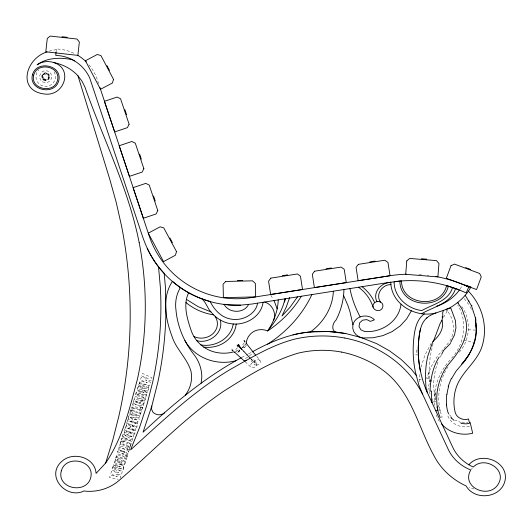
<?xml version="1.0" encoding="UTF-8"?>
<svg xmlns="http://www.w3.org/2000/svg" width="532" height="532" viewBox="0 0 532 532"><rect width="100%" height="100%" fill="white"/><g stroke="black" fill="none" stroke-linecap="round" stroke-linejoin="round"><path stroke-width="0.4" stroke-dasharray="2.66 2" d="M428.333 378.824L429.078 372.048M56.046 52.183L56.326 48.957A44.927 44.927 0 0 1 75.225 53.898M419.09 381.856L419.894 374.069M427.761 390.787L430.069 379.23L426.604 378.412L431.093 366.847L437.557 356.061L442.87 349.817M416.889 349.963L415.811 354.791L417.82 355.03M433.021 343.679L430.169 356.487L428.965 373.577L429.617 381.71M239.899 349.996L239.58 350.834A5.267 5.101 -42 0 1 237.445 352.463L239.48 350.748L240.072 349.338L235.297 351.519M245.172 361.753C247.959 363.855 251.629 370.206 255.646 366.508C259.184 363.542 254.309 360.231 252.008 358.561M120.212 478.301L120.817 476.386L115.843 474.025L121.289 474.883L122.3 471.665L112.744 467.389L123.025 469.364L124.036 466.165L119.062 463.811L124.508 464.662L125.519 461.444L115.963 457.174L126.244 459.149L127.254 455.951L122.28 453.59L127.727 454.448L128.737 451.229L119.181 446.953L118.397 449.46L125.213 452.399L117.991 450.744L117.146 453.424L123.73 456.283L116.754 454.674L115.178 459.681L121.994 462.621L114.772 460.965L113.928 463.645L120.511 466.498L113.535 464.895L111.959 469.896L118.776 472.835L111.554 471.179L110.709 473.859L117.293 476.719L110.317 475.109L109.525 477.616L118.224 479.279M420.972 367.08L424.968 355.057L431 343.599M437.982 362.146C433.267 374.062 432.536 387.396 435.615 399.811M449.932 340.919C455.884 331.004 454.102 317.724 446.022 309.531M242.12 347.842L244.74 347.11L246.329 345.102M256.856 356.54C258.353 358.448 262.17 361.348 259.357 363.822A4.948 4.948 0 0 1 256.943 365.098L251.696 359.652M244.328 342.615L243.41 343.998A4.948 4.948 0 0 1 240.989 345.268M440.19 357.085L441.274 355.037M245.338 343.865L244.959 344.563L245.385 343.931M249.548 355.901L251.523 354.086L253.578 354.113M443.575 317.351L447.917 309.611M237.458 347.802L235.676 349.743L234.02 350.342M460.153 289.042L462.188 285.611M448.004 366.767C438.488 381.384 435.914 400.702 442.178 417.088L441.341 417.321M242.08 347.835L245.332 344.031M451.681 358.202C464.496 344.044 468.08 321.641 457.786 305.115M443.934 348.566L449.434 341.557M459.296 352.137C470.461 339.788 471.465 319.579 461.517 306.239M245.471 358.555L247.772 357.085M243.463 346.512L244.461 345.308M471.279 469.397L472.29 468.213M450.079 360.064C438.893 372.087 432.849 388.998 434.531 405.391M241.854 357.404L247.666 354.246M248.404 353.866L251.337 352.357M49.17 51.119L56.272 49.549M235.23 351.439L236.993 350.927M251.656 359.738L251.018 359.04L254.037 361.94M433.766 401.727L435.814 401.274M466.245 422.98L467.788 422.687M469.43 426.305C460.426 428.699 449.773 423.439 447.266 414.222M439.259 410.372L440.104 410.265L440.27 410.917M256.69 365.105L254.589 364.792L250.087 359.393M251.689 359.798L252.128 360.284M142.556 407.352L136.611 407.259L132.594 404.373L131.836 406.794L135.328 409.155L131.47 407.938L130.659 410.518L140.581 413.643L141.392 411.063L137.136 409.726L141.718 410.019L143.354 404.832L141.618 404.114L141.911 403.19L143.74 403.615L144.571 400.975L134.184 399.326L133.013 403.057L142.516 407.499M468.313 329.8L475.588 330.126M419.05 379.516L421.291 379.642M461.949 422.687L465.527 422.933M129.303 449.806L118.969 447.997L117.798 451.721L127.248 456.323L128.079 453.683L126.343 452.985L126.629 452.06L128.465 452.473L130.101 447.279L126.177 444.898L130.426 446.235L131.238 443.655L121.323 440.529L120.511 443.109L124.362 444.326L120.146 444.26L119.387 446.681L124.328 446.607L129.256 449.946M463.704 339.988L474.271 342.502M252.953 360.816L250.911 358.768M461.231 422.641L455.186 420.14M473.959 489.008L469.005 487.172M256.324 362.438C253.704 360.403 248.876 364.32 251.131 367.113M260.022 360.47L258.825 359.738L257.149 359.725A4.948 4.948 0 0 0 254.735 360.995L253.671 363.097L254.07 364.347M449.487 414.714L452.001 417.726M439.472 421.397L438.441 420.154L435.927 414.122M245.99 345.847L244.806 347.19L243.018 347.782M464.243 298.632L470.055 306.199M270.855 295.32L273.235 299.243M470.354 306.917L472.17 311.233M438.142 404.899L440.104 410.265M98.633 83.637L97.329 79.7A44.927 44.927 0 0 0 88.312 64.059M432.183 398.634L432.742 401.028M429.457 391.592L430.202 394.797M435.688 395.409L434.93 391.366L435.562 399.206M447.033 309.524L447.139 310.994M418.81 274.406A138.486 138.486 0 0 1 421.896 274.625M427.276 275.17A138.486 138.486 0 0 1 428.812 275.363M54.131 71.82A9.749 9.749 0 0 1 51.278 84.688A9.749 9.749 0 0 1 38.218 82.965A9.749 9.749 0 0 1 38.796 69.805M239.58 350.834A5.3 5.167 -42 0 1 237.445 352.463M122.799 435.003L122.786 435.748A2.487 2.487 0 0 0 124.262 437.796C127.274 439.385 133.751 441.487 133.499 435.888A2.487 2.487 0 0 0 132.022 433.839C129.143 432.716 123.384 429.936 122.799 435.003M123.717 467.242C123.943 473.846 115.557 469.916 112.491 468.572L113.303 465.992C124.003 470.308 125.12 467.974 113.535 465.247L114.347 462.674L122.4 465.274A2.214 2.214 0 0 1 123.564 466.544L123.717 467.242M128.418 417.507C128.119 421.344 133.333 421.085 135.806 422.202A2.487 2.487 0 0 0 138.187 421.371C141.605 416.928 135.095 414.94 131.71 414.508A2.487 2.487 0 0 0 129.329 415.346L128.418 417.507M148.907 387.057L148.381 389.338L147.404 390.488A2.214 2.214 0 0 1 145.721 390.86L137.635 388.38L138.446 385.8C149.499 390.209 149.924 387.655 138.679 385.062L139.49 382.481L147.683 385.141L148.907 387.057M131.637 436.692C124.714 437.637 120.498 431.386 131.637 436.692M130.267 417.268C139.218 422.534 139.47 417.487 130.267 417.268M141.685 391.499L141.625 392.257L143.148 391.246L147.251 392.47L146.493 394.864L142.543 393.653L141.778 394.239L146.247 395.648L145.435 398.222L135.52 395.103C135.647 391.924 138.26 387.968 141.505 390.973L141.685 391.499M124.275 431.326C123.584 433.347 125.911 434.744 127.66 434.484L128.525 433.573L128.817 435.003C132.235 438.242 135.394 434.724 135.294 430.794L125.372 427.668L124.275 431.326M126.456 424.396C125.765 426.425 128.092 427.814 129.841 427.555L130.706 426.651L130.998 428.074C134.416 431.319 137.575 427.794 137.475 423.864L127.554 420.739L126.456 424.396M135.753 428.34L134.343 433.434L124.428 430.315C124.488 427.349 127.082 423.173 130.207 426.032L130.393 427.276L132.116 426.225L134.762 427.03L135.753 428.34M137.934 421.411L136.525 426.504L126.609 423.386C126.676 420.42 129.263 416.243 132.388 419.11L132.581 420.347L134.303 419.296L136.943 420.1L137.934 421.411M129.269 428.38L129.143 428.965L126.935 428.267L127.467 427.602L129.269 428.38M131.451 421.45L131.324 422.036L129.116 421.337L129.648 420.672L131.451 421.45M133.545 429.863L133.459 430.322L130.686 429.45L131.351 428.765L133.545 429.863M135.733 422.933L135.64 423.392L132.867 422.521L133.539 421.836L135.733 422.933M115.444 459.316C114.433 461.563 117.106 463.013 119.002 462.767L119.84 461.783L120.505 463.485L124.568 464.835L125.326 462.441L121.389 461.164L121.097 460.247L125.572 461.656L126.383 459.076L116.461 455.951L115.444 459.316M126.257 430.78L126.31 431.632L128.232 432.031L128.465 431.479L126.257 430.78M128.438 423.851L128.491 424.702L130.413 425.101L130.646 424.549L128.438 423.851M130.007 431.964L129.934 432.722L131.59 433.394L132.388 433.48L132.781 432.835L130.007 431.964M132.189 425.035L132.116 425.793L133.771 426.464L134.576 426.551L134.962 425.906L132.189 425.035M117.346 459.063L117.492 459.927L119.407 460.12L119.554 459.761L117.346 459.063M140.322 393.374L140.229 393.753L138.027 393.055L138.633 392.43L140.322 393.374M120.884 441.553L120.072 444.134L129.994 447.252L130.805 444.679L126.636 443.362L126.882 442.591L131.045 443.907L131.856 441.327L121.941 438.202L121.13 440.782L124.674 441.899L124.435 442.671L120.884 441.553M129.349 414.674L128.604 417.041L135.507 417.221L139.091 418.352L139.85 415.964L136.258 414.834L130.52 410.963L129.775 413.331L133.459 415.279L129.349 414.674M122.207 437.723L121.462 440.09L128.378 440.203L131.969 441.334L132.721 438.947L129.13 437.816L123.377 434.006L122.633 436.38L126.343 438.235L122.207 437.723M130.852 410.272L130.041 412.852L139.956 415.971L140.774 413.397L136.604 412.081L136.85 411.309L141.013 412.626L141.825 410.046L131.909 406.92L131.098 409.5L134.643 410.618L134.403 411.389L130.852 410.272M133.585 401.594L132.8 404.094L143.075 406.069L144.092 402.85L139.138 400.436L144.564 401.354L145.575 398.149L136.019 393.873L146.293 395.855L147.311 392.636L142.357 390.215L147.783 391.133L148.794 387.934L139.238 383.652L149.512 385.634L150.529 382.415L145.575 379.994L151.002 380.919L152.012 377.713L142.456 373.437L141.665 375.944L148.302 378.624L141.273 377.188L140.428 379.868L147.298 382.654L140.022 381.158L138.446 386.159L145.083 388.839L138.054 387.409L137.209 390.089L144.079 392.875L136.804 391.372L135.228 396.38L141.864 399.06L134.835 397.623L133.991 400.303L140.86 403.09L133.585 401.594M140.129 402.704L139.85 403.595L135.84 401.786L140.129 402.704M124.88 451.475L124.601 452.366L120.565 450.657L124.88 451.475M127.733 447.359L127.148 449.227L129.17 449.866L129.755 447.997L127.733 447.359M143.181 398.328L142.589 400.197L144.611 400.835L145.203 398.967L143.181 398.328M125.18 455.831L124.594 457.7L126.616 458.331L127.201 456.463L125.18 455.831M140.628 406.8L140.036 408.669L142.057 409.301L142.649 407.432L140.628 406.8M42.76 75.052C40.479 78.749 46.57 82.267 48.631 78.443C50.912 74.753 44.814 71.235 42.76 75.052M42.686 81.895A5.998 5.998 0 0 0 51.684 76.694A5.998 5.998 0 0 0 42.686 71.501A5.998 5.998 0 0 0 42.686 81.895M43.697 80.152A3.983 3.983 0 0 0 49.676 76.694A3.983 3.983 0 0 0 43.697 73.243A3.983 3.983 0 0 0 43.697 80.152M43.518 79.348A3.391 3.391 0 0 0 49.03 77.34A3.391 3.391 0 0 0 44.535 73.562A3.391 3.391 0 0 0 43.518 79.348M49.03 77.34A3.391 3.391 0 0 0 44.535 73.562A3.391 3.391 0 0 0 43.518 79.348A3.391 3.391 0 0 0 49.037 77.34M44.003 78.763A2.633 2.633 0 0 0 48.286 77.207A2.633 2.633 0 0 0 44.794 74.281A2.633 2.633 0 0 0 44.003 78.763"/><path stroke-width="0.8" d="M446.787 394.239C446.208 400.922 446.009 407.658 448.576 413.923M431.844 402.292L431.372 402.318L431.605 391.133L430.042 390.993C430.441 379.15 432.755 367.166 439.199 357.019M257.561 303.147C256.344 311.705 247.939 317.577 239.885 319.08A25.596 25.596 0 0 1 228.467 318.528C220.022 316.154 213.891 309.012 210.087 301.418C196.275 297.687 183.241 290.745 172.474 281.308C161.482 297.76 165.532 319.067 172.022 336.404C176.085 349.172 187.051 358.216 190.915 370.937C192.757 379.396 190.556 388.353 185.316 395.203M188.72 292.627C182.842 304.53 187.078 318.409 191.074 330.199C194.885 342.01 205.578 350.847 217.788 352.709A37.021 37.021 0 0 0 229.345 352.802L234.14 351.805L234.812 352.27M333.358 291.197C332.779 307.456 323.489 322.592 310.409 331.948C289.568 333.803 270.176 341.903 252.068 351.978M343.559 295.393L347.935 305.567L350.009 311.878L352.929 324.766L352.749 328.297L353.807 331.695L355.988 334.621L359.087 336.789L376.629 343.619L389.444 350.788L401.101 359.406L411.402 369.321L416.337 375.532L418.81 384.922L422.494 393.986L448.316 449.527C452.772 458.963 461.131 466.192 470.78 469.982C460.619 487.226 488.828 499.688 498.178 484.22C507.508 469.423 484.373 455.525 473.294 467.036C464.536 463.159 457.035 456.343 452.925 447.631L427.07 392.031C419.908 375.466 416.982 357.152 418.83 339.183C419.622 330.824 421.184 321.301 428.819 316.334C436.852 311.373 446.86 310.748 454.481 304.836C461.191 300.188 467.056 294.203 470.92 286.967M278.243 299.888C277.844 310.994 273.854 321.8 267.629 330.957L265.608 330.232A16.033 16.033 0 0 0 257.009 330.199C251.077 331.529 246.176 337.96 246.316 343.625M390.761 282.173C391.047 304.224 415.805 318.422 435.934 312.922M394.119 281.687C393.893 296.783 407.432 308.959 421.863 310.562C432.656 304.277 448.629 301.172 452.552 287.506M56.046 52.183L55.76 55.401L59.963 55.767A38.45 38.45 0 0 1 89.768 78.118L142.955 237.691C147.583 250.811 154.539 263.234 164.189 273.322L165.425 287.167L165.711 300.886M165.698 300.966L165.931 311.14A356.267 356.267 0 0 1 157.751 382.594L151.833 405.976L151.534 408.988L152.697 411.828C155.524 415.392 161.01 415.818 164.474 412.938M77.871 55.375L79.354 42.008L76.98 39.036L50.247 36.07L47.275 38.444L45.792 51.81L77.871 55.375A44.927 44.927 0 0 1 86.231 61.858M201.136 383.22L201.814 377.268A36.794 36.794 0 0 0 193.994 354.631C183.926 341.837 177.422 326.262 175.972 310.01A35.957 35.957 0 0 1 176.411 297.621L177.502 293.591L180.301 287.353M426.292 389.976C425.081 378.658 425.141 367.16 427.821 356.041L432.237 343.2L433.733 340.48L440.124 323.509L441.992 320.178L442.764 316.666L442.71 312.71L443.415 310.528M263.074 302.282C261.272 316.813 245.285 325.784 231.526 323.808C223.38 322.838 216.039 318.309 210.978 311.932C207.194 307.975 206.004 302.189 201.761 298.671M399.884 281.102C399.911 307.702 442.318 311.386 448.343 286.169M301.312 296.251C292.893 310.169 281.155 321.966 267.629 330.957C275.297 321.547 282.525 310.881 284.939 298.831M236.215 324.041C235.091 335.133 225.814 344.038 215.214 346.492A31.674 31.674 0 0 1 203.743 347.13M233.255 323.895C231.034 338.618 214.802 347.576 200.797 344.876M401.035 304.198C399.007 321.474 381.351 332.926 364.699 331.516L360.949 329.86L359.02 326.528L359.665 322.811L362.631 320.164L366.767 319.619L370.452 321.388L374.435 319.818C368.197 313.129 355.23 315.582 352.929 324.766M273.541 320.331C276.733 313.082 272.098 304.244 264.677 302.03M284.46 302.05L285.465 298.751M341.544 352.078A104.392 104.392 0 0 0 298.292 353.115C271.719 360.889 247.952 375.991 224.664 390.594C186.213 416.303 154.253 450.165 119.348 480.216C113.735 485.197 106.832 488.602 99.531 490.258A46.763 46.763 0 0 1 85.818 491.202L84.029 490.969C66.294 499.721 45.213 476.167 61.659 461.537C72.751 450.923 95.155 457.214 96.079 473.413L105.669 463.013L112.824 439.924L118.762 416.563A459.362 459.362 0 0 0 121.535 225.94L116.242 202.446L109.752 179.204L77.991 75.843C71.614 68.921 62.989 64.379 53.785 62.557A19.212 19.212 0 0 0 40.884 62.809L37.087 64.798C47.069 57.463 60.515 57.296 72.146 59.644M289.661 297.508L286.223 307.17L281.96 316.008L289.9 307.416L297.548 296.843M151.833 405.976L143.048 432.217C173.093 404.061 204.94 377.321 241.348 357.697M455.558 288.563C451.01 303.459 433.467 306.745 421.63 313.714M448.15 386.451L451.163 378.731M451.462 378.851L456.104 371.103L461.696 364.566L468.951 354.744M311.865 294.588C302.382 314.991 286.489 332.068 267.629 344.184M248.617 304.364C244.022 313.833 228.78 313.454 224.019 304.244L228.999 304.929L240.577 305.155L251.915 304.038L388.194 282.552L401.48 280.949C401.567 305.348 440.942 309.571 446.594 285.657L459.409 290.007C453.843 297.827 445.483 303.386 436.413 306.326M441.633 354.352L443.788 350.256L450.518 343.399M427.189 317.71L426.471 318.316M411.356 310.781L406.641 318.921L400.117 325.983L392.077 331.636L382.894 335.625L372.979 337.767L362.777 337.98L345.82 333.551L328.184 331.516L310.409 331.948M450.611 342.535L454.481 335.047L455.944 327.912L455.445 320.636L450.79 308.108L446.102 309.358M105.669 463.013C122.732 438.129 129.781 407.771 137.469 379.017A338.99 338.99 0 0 0 139.198 242.698M462.82 363.356C472.084 352.177 477.656 337.428 475.96 322.831M461.517 364.267C471.219 353.88 478.115 339.562 475.861 325.112M468.845 464.769C481.241 450.198 510.388 462.188 504.688 481.979C499.734 498.431 474.418 500.639 466.092 485.935C452.406 479.664 440.649 468.971 433.853 455.472C418.717 427.994 411.841 394.066 386.737 373.191C373.763 362.405 358.043 355.376 341.544 352.071M432.789 341.438C439.013 336.457 444.493 328.47 441.992 320.178M250.213 358.182L243.988 351.539M424.403 313.813C416.463 319.479 414.694 329.694 413.783 338.744A106.812 106.812 0 0 0 415.459 372.207L416.337 375.532M242.672 350.176L243.869 351.386M457.567 302.389L462.142 309.265L465.567 319.147C470.009 337.268 458.451 353.055 447.199 365.836C438.514 378.571 434.631 394.791 437.836 409.986M471.951 305.302L471.379 305.574L465.194 295.26M47.035 51.93C25.35 58.447 16.532 91.451 45.32 94.104C64.059 96.046 73.582 68.814 53.785 62.557M441.979 316.959L442.757 316.686M431.784 402.165L433.088 401.879M235.929 360.802L231.008 361.807A48.266 48.266 0 0 1 215.939 361.68C203.184 359.559 191.194 351.965 184.87 340.54M391.02 284.62C382.328 284.268 375.08 294.509 380.513 302.07C385.048 304.091 382.688 311.027 377.979 310.568C375.865 310.562 373.75 309.265 373.092 307.19C370.558 299.183 365.391 292.041 358.502 287.233M369.807 261.924L375.067 261.099M282.306 275.689L287.566 274.864M326.056 268.786L331.31 267.968M435.801 410.81L437.916 410.538M237.412 280.557L242.732 280.43M470.202 286.967L468.759 286.967A138.486 138.486 0 0 0 435.688 276.454M468.699 301.072L469.104 301.072M430.907 380.181L430.927 381.311M421.43 258.752L426.737 259.184M61.978 36.735L67.265 37.32M461.025 423.492L466.311 423.878L469.537 423.266L468.526 418.977C463.266 420.739 456.675 417.986 455.212 412.406A44.695 44.695 0 0 1 455.751 389.105C460.659 371.622 478.454 361.787 482.743 343.931C487.711 325.212 481.779 304.996 468.419 291.17M196.86 340.726C208.97 344.131 223.852 333.052 220.268 319.991M213.771 314.891C203.59 313.335 193.808 309.112 185.887 302.489M344.783 338.026C377.195 344.144 407.392 364.234 422.494 393.986M337.594 332.606C330.831 331.855 332.028 323.596 335.998 320.118C340.926 310.701 343.732 300.168 343.925 289.528M465.034 285.099L470.182 286.735M210.978 311.932L198.05 306.618L186.373 299.323M193.981 336.53C202.094 340.447 213.299 337.002 216.59 328.297A13.054 13.054 0 0 0 216.551 319.107L215.088 316.287M465.686 267.603L470.674 269.458M380.513 302.07C377.141 300.068 371.895 303.114 373.092 307.19M239.32 345.255L238.123 344.517L242.113 349.477M465.054 285.365L468.759 286.967L466.192 292.906L459.954 290.206A132.016 132.016 0 0 0 394.877 281.574M71.102 59.085L74.527 60.921M232.484 350.176L231.899 349.803L233.182 350.967M454.062 420.353L451.269 417.906M362.059 286.668C367.432 290.878 371.954 296.331 374.661 302.615M241.9 349.458L237.092 345.128L237.704 346.312M246.183 360.324L244.74 360.743L245.019 360.989M234.712 352.337L244.002 360.703M255.766 355.329L246.409 343.546M451.342 417.992L450.877 417.447M441.533 423.871C448.862 432.669 461.729 436.067 472.682 433.221L470.102 422.242M245.139 341.97L244.075 340.646L244.381 341.225M457.613 302.449L458.039 303.007M77.991 75.843L82.028 81.236L84.974 87.168C103.135 138.912 128.558 188.554 139.185 242.698M274.027 300.553L277.165 308.906M390.555 282.206L390.727 282.525C381.284 282.153 372.24 292.56 376.929 301.584M169.874 237.944L172.395 242.632M106.992 65.675L109.479 70.377M360.111 316.833C355.423 307.955 351.838 298.452 349.93 288.583M440.223 417.627L438.375 412.759L437.051 406.847M124.88 109.665L126.569 114.713M139.63 154.1L141.319 159.148M153.549 195.995L155.244 201.043M99.936 87.567L149.033 235.47A92.375 92.375 0 0 0 251.097 297.621L387.223 276.148A138.486 138.486 0 0 1 406.441 274.226M471.518 305.834L475.362 317.744L476.293 328.404M245.172 360.383L245.299 360.829M427.196 392.297L427.036 391.432L426.371 391.153M475.322 320.995L475.641 323.469M446.521 404.273L446.607 405.038M158.529 266.758L160.365 287.393A351.685 351.685 0 0 1 152.784 381.717L146.932 404.825L139.53 427.568L130.599 449.859C162.433 421.025 193.761 390.96 230.994 369.035C251.297 357.644 271.52 345.215 294.216 339.25A122.047 122.047 0 0 1 344.783 338.033M475.655 317.704L475.867 321.235M240.577 305.155A98.859 98.859 0 0 1 147.171 248.271M292.919 334.828A127.673 127.673 0 0 1 345.813 333.557M447.006 394.265A47.72 47.72 0 0 1 448.742 386.172M420.433 371.363A102.762 102.762 0 0 1 420.553 328.523M406.787 260.899L405.703 274.306L437.876 276.913L438.96 263.506L436.499 260.613L409.687 258.439L406.787 260.899M32.459 74.779C28.356 90.54 54.73 95.913 58.72 80.824C62.829 65.064 36.449 59.697 32.459 74.779M33.696 75.065C29.978 89.343 53.872 94.204 57.483 80.538C61.2 66.261 37.306 61.399 33.696 75.065M61.313 470.88C56.498 488.562 85.938 494.68 90.646 477.955C95.461 460.333 65.968 454.042 61.313 470.88M176.498 251.603L175.4 255.24L163.557 261.611L148.268 233.182L160.119 226.812L163.763 227.909L176.498 251.603M113.522 79.374L112.405 83.012L100.515 89.296L85.426 60.761L97.316 54.477L100.947 55.601L113.522 79.374M451.016 265.681L446.321 278.283L476.566 289.554L481.261 276.946L479.678 273.488L454.474 264.098L451.016 265.681M129.11 124.242L127.414 127.647L114.666 131.929L104.385 101.333L117.133 97.05L120.545 98.746L129.11 124.242M143.859 168.677L142.164 172.082L129.416 176.365L119.135 145.768L131.883 141.485L135.294 143.181L143.859 168.677M157.778 210.572L156.089 213.977L143.341 218.26L133.06 187.663L145.808 183.38L149.213 185.076L157.778 210.572M270.815 278.123L268.567 281.195L270.642 294.482L302.535 289.508L300.46 276.221L297.388 273.973L270.815 278.123M314.558 271.22L312.317 274.293L314.392 287.586L346.285 282.605L344.211 269.318L341.138 267.077L314.558 271.22M358.315 264.357L356.068 267.43L358.142 280.716L390.036 275.742L387.961 262.456L384.889 260.208L358.315 264.357M225.694 281.468L223.074 284.221L223.393 297.667L255.659 296.896L255.34 283.456L252.587 280.829L225.694 281.468"/></g></svg>
